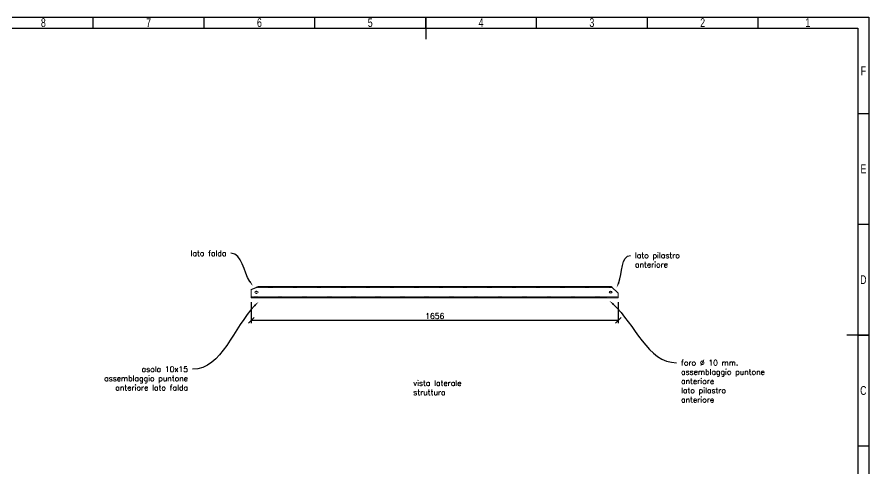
# Model space of a CAD drawing. Header units: millimetres. Extents: x -116399 to 112199, y -90759 to -31335.
# Drawn here: x 32463 to 36307, y -40233 to -38194 of the extents above; entities that cross this region are included whole.
import ezdxf
from ezdxf import colors
from ezdxf.entities.mleader import LeaderData, LeaderLine
from ezdxf.math import Vec2, Vec3

# ---------------------------------------------------------------- set-up
doc = ezdxf.new("R2010")
doc.units = ezdxf.units.MM
doc.linetypes.add('ACAD_ISO03W100', pattern=[30, 12, -18])
doc.styles.add('Annotative', font='simplex.shx', dxfattribs={"height": 2.5})
doc.styles.add('SLDTEXTSTYLE0', font='TXT', dxfattribs={"width": 0.75})
doc.dimstyles.new('Annotative', dxfattribs={"dimscale": 0, "dimtxt": 2.5, "dimasz": 2.5, "dimexe": 1.25, "dimexo": 2, "dimtad": 1, "dimtxsty": 'Annotative', "dimblk": 'OBLIQUE', "dimcen": 2.5, "dimazin": 3, "dimtfac": 1, "dimtmove": 0, "dimatfit": 3, "dimfxl": 1})

# ---------------------------------------------------------------- blocks, each defined once
blk = doc.blocks.new('1_10 TERRANOVA oriz A3')
at = {"color": 7, "linetype": 'Continuous'}
for p, q in [((0, 0), (4000, 0)), ((500, -50), (500, 0)), ((1000, -50), (1000, 0)), ((1500, -50), (1500, 0)), ((2000, 0), (2000, -100)), ((2000, -50), (2000, 0)), ((2500, -50), (2500, 0)), ((3000, -50), (3000, 0)), ((3500, -50), (3500, 0)), ((4000, 0), (4000, -2870)), ((50, -50), (3950, -50)), ((3950, -50), (3950, -2820)), ((3950, -435), (4000, -435)), ((3950, -935), (4000, -935)), ((4000, -1435), (3900, -1435)), ((3950, -1435), (4000, -1435)), ((3950, -1935), (4000, -1935))]:
    blk.add_line(p, q, dxfattribs=at)
at = {"color": 7, "linetype": 'Continuous', "char_height": 39.7, "attachment_point": 2, "style": 'SLDTEXTSTYLE0'}
for s, insert in [('8', (274.6, -5.3)), ('7', (749.6, -5.3)), ('6', (1249.6, -5.3)), ('5', (1749.6, -5.3)), ('4', (2249.6, -5.3)), ('3', (2749.6, -5.3)), ('2', (3249.6, -5.3)), ('1', (3724.6, -5.3)), ('F', (3974.6, -222.8)), ('E', (3975.1, -665.3)), ('D', (3974.5, -1165.3)), ('C', (3974.6, -1665.3))]:
    blk.add_mtext(s, dxfattribs=dict(at, insert=insert))
blk = doc.blocks.new('_Oblique')
at = {"color": 0, "linetype": 'ByBlock', "lineweight": -2}
blk.add_line((-0.5, -0.5), (0.5, 0.5), dxfattribs=at)
blk = doc.blocks.new('*D267')
at = {"color": 8, "lineweight": -2}
for p, q in [((33520, -39480.4), (33520, -39574.5)), ((35176, -39480.4), (35176, -39574.5)), ((33520, -39562), (35176, -39562))]:
    blk.add_line(p, q, dxfattribs=at)
at = {"layer": 'Defpoints', "color": 0}
for p in [(33520, -39460.4), (35176, -39460.4), (35176, -39562)]:
    blk.add_point(p, dxfattribs=at)
at = {"color": 8, "lineweight": -2, "xscale": 25, "yscale": 25, "zscale": 25, "rotation": 180}
blk.add_blockref('_Oblique', (33520, -39562), dxfattribs=at)
at = {"color": 8, "lineweight": -2, "xscale": 25, "yscale": 25, "zscale": 25}
blk.add_blockref('_Oblique', (35176, -39562), dxfattribs=at)
at = {"insert": (34348, -39543.2), "char_height": 25, "attachment_point": 5, "style": 'Annotative'}
blk.add_mtext('1656', dxfattribs=at)

msp = doc.modelspace()

# ---------------------------------------------------------------- linework, layer by layer
at = {"linetype": 'Continuous'}
msp.add_line((33519.98, -39422.449), (33549.98, -39410.422), dxfattribs=at)
at = {"color": 7, "linetype": 'Continuous', "lineweight": 18}
for p, q in [((33519.98, -39460.422), (33519.98, -39422.449)), ((33544.978, -39430.422), (33545.48, -39430.422)), ((33544.978, -39440.422), (33545.48, -39440.422)), ((35145.174, -39410.422), (35175.979, -39439.21)), ((35175.979, -39456.422), (35175.979, -39439.21)), ((33652.602, -39460.422), (33519.98, -39460.422)), ((35175.979, -39460.422), (35123.608, -39460.422)), ((35175.979, -39460.422), (35175.979, -39456.422))]:
    msp.add_line(p, q, dxfattribs=at)
at = {"color": 7, "linetype": 'ACAD_ISO03W100', "lineweight": 25, "ltscale": 0.03}
msp.add_line((35149.454, -39414.422), (33540.002, -39414.422), dxfattribs=at)
at = {"color": 7, "linetype": 'Continuous', "lineweight": 25}
for p, q in [((33540.48, -39430.422), (33544.978, -39430.422)), ((33540.48, -39440.422), (33544.978, -39440.422)), ((35145.174, -39410.422), (33549.98, -39410.422)), ((35123.608, -39460.422), (33519.98, -39460.422))]:
    msp.add_line(p, q, dxfattribs=at)
at = {"color": 7, "linetype": 'ACAD_ISO03W100', "lineweight": 18, "ltscale": 0.03}
msp.add_line((35175.979, -39456.149), (33519.98, -39456.149), dxfattribs=at)
msp.add_circle((35141.169, -39435.422), 5)
at = {"color": 7, "linetype": 'Continuous', "lineweight": 18}
for centre, start, end in [((33540.48, -39435.422), 90, 270), ((33545.48, -39435.422), 270, 90)]:
    msp.add_arc(centre, 5, start, end, dxfattribs=at)

# ---------------------------------------------------------------- block references
msp.add_blockref('1_10 TERRANOVA oriz A3', (32307.119, -38193.762))

# ---------------------------------------------------------------- texts
at = {"insert": (34250.879, -39833.159), "char_height": 25, "width": 301.19236, "attachment_point": 1, "style": 'Annotative'}
msp.add_mtext('vista laterale struttura', dxfattribs=at)

# ---------------------------------------------------------------- dimensions: what is measured, and where the dimension line sits
dim = msp.add_linear_dim(base=(35175.979, -39561.975), p1=(33519.98, -39460.422), p2=(35175.979, -39460.422), dimstyle='Annotative', override={"dimscale": 0, "dimtix": 0, "dimtofl": 1, "dimtmove": 0, "dimatfit": 3})
dim.commit()
dim.dimension.update_dxf_attribs({"geometry": '*D267', "text_midpoint": (34347.98, -39543.225)})

# ---------------------------------------------------------------- leaders
ml = msp.add_multileader_mtext('Standard')
ml.set_content('lato falda', color=256, style='Annotative')
ml.set_leader_properties(color=256)
ml.build(insert=Vec2(0, 0))
ml.multileader.update_dxf_attribs({"leader_type": 2, "text_top_attachment_type": 32, "text_bottom_attachment_type": 128, "arrow_head_size": 25, "scale": 10})
ctx = ml.context
ctx.base_point, ctx.scale, ctx.char_height, ctx.arrow_head_size, ctx.landing_gap_size, ctx.plane_origin = Vec3(33210.521, -39259.763), 10, 25, 25, 20, Vec3(33527.148, -39407.406)
ctx.text_align_type = 2
notes = []
notes.append((ctx, [(1, (1, 1, 0), (33507.902, -39259.763), (-1, 0), 80, [(0, [(33527.148, -39407.406)], 0, [])])]))
ctx.mtext.insert, ctx.mtext.alignment, ctx.mtext.flow_direction = Vec3(33407.902, -39247.263), 3, 5
ml = msp.add_multileader_mtext('Standard')
ml.set_content('lato pilastro\\Panteriore', color=256, style='Annotative')
ml.set_leader_properties(color=256)
ml.build(insert=Vec2(0, 0))
ml.multileader.update_dxf_attribs({"leader_type": 2, "text_top_attachment_type": 32, "text_bottom_attachment_type": 128, "arrow_head_size": 25, "scale": 10})
ctx = ml.context
ctx.base_point, ctx.scale, ctx.char_height, ctx.arrow_head_size, ctx.landing_gap_size, ctx.plane_origin = Vec3(35231.261, -39269.322), 10, 25, 25, 20, Vec3(35168.259, -39414.972)
notes.append((ctx, [(0, (1, 1, 0), (35151.261, -39269.322), (1, 0), 80, [(0, [(35168.259, -39414.972)], 0, [])])]))
ctx.mtext.insert, ctx.mtext.flow_direction = Vec3(35251.261, -39256.822), 5
ml = msp.add_multileader_mtext('Standard')
ml.set_content('asola 10x15\\Passemblaggio puntone\\Panteriore lato falda', color=256, style='Annotative')
ml.set_leader_properties(color=256)
ml.build(insert=Vec2(0, 0))
ml.multileader.update_dxf_attribs({"leader_type": 2, "text_top_attachment_type": 32, "text_bottom_attachment_type": 128, "arrow_head_size": 25, "scale": 10})
ctx = ml.context
ctx.base_point, ctx.scale, ctx.char_height, ctx.arrow_head_size, ctx.landing_gap_size, ctx.plane_origin = Vec3(32795.309, -39782.791), 10, 25, 25, 20, Vec3(33552.487, -39478.596)
ctx.text_align_type = 2
notes.append((ctx, [(0, (1, 1, 0), (33334.357, -39782.791), (-1, 0), 80, [(0, [(33552.487, -39478.596)], 0, [])])]))
ctx.mtext.insert, ctx.mtext.alignment, ctx.mtext.flow_direction = Vec3(33234.357, -39770.291), 3, 5
ml = msp.add_multileader_mtext('Standard')
ml.set_content('foro %%C 10 mm.\\Passemblaggio puntone\\Panteriore \\Plato pilastro\\Panteriore', color=256, style='Annotative')
ml.set_leader_properties(color=256)
ml.build(insert=Vec2(0, 0))
ml.multileader.update_dxf_attribs({"leader_type": 2, "text_top_attachment_type": 32, "text_bottom_attachment_type": 128, "arrow_head_size": 25, "scale": 10})
ctx = ml.context
ctx.base_point, ctx.scale, ctx.char_height, ctx.arrow_head_size, ctx.landing_gap_size, ctx.plane_origin = Vec3(35439.395, -39753.628), 10, 25, 25, 20, Vec3(35135.799, -39473.586)
notes.append((ctx, [(1, (1, 1, 0), (35359.395, -39753.628), (1, 0), 80, [(0, [(35135.799, -39473.586)], 0, [])])]))
ctx.mtext.insert, ctx.mtext.flow_direction = Vec3(35459.395, -39741.128), 5
for ctx, leaders in notes:
    for number, flags, end, landing, length, lines in leaders:
        leader = LeaderData()
        leader.index, (leader.has_last_leader_line, leader.has_dogleg_vector, leader.attachment_direction) = number, flags
        leader.last_leader_point, leader.dogleg_vector, leader.dogleg_length = Vec3(end), Vec3(landing), length
        for number, points, colour, breaks in lines:
            line = LeaderLine()
            line.index, line.vertices, line.color, line.breaks = number, Vec3.list(points), colors.encode_raw_color(colour), breaks
            leader.lines.append(line)
        ctx.leaders.append(leader)

doc.saveas('drawing.dxf')
